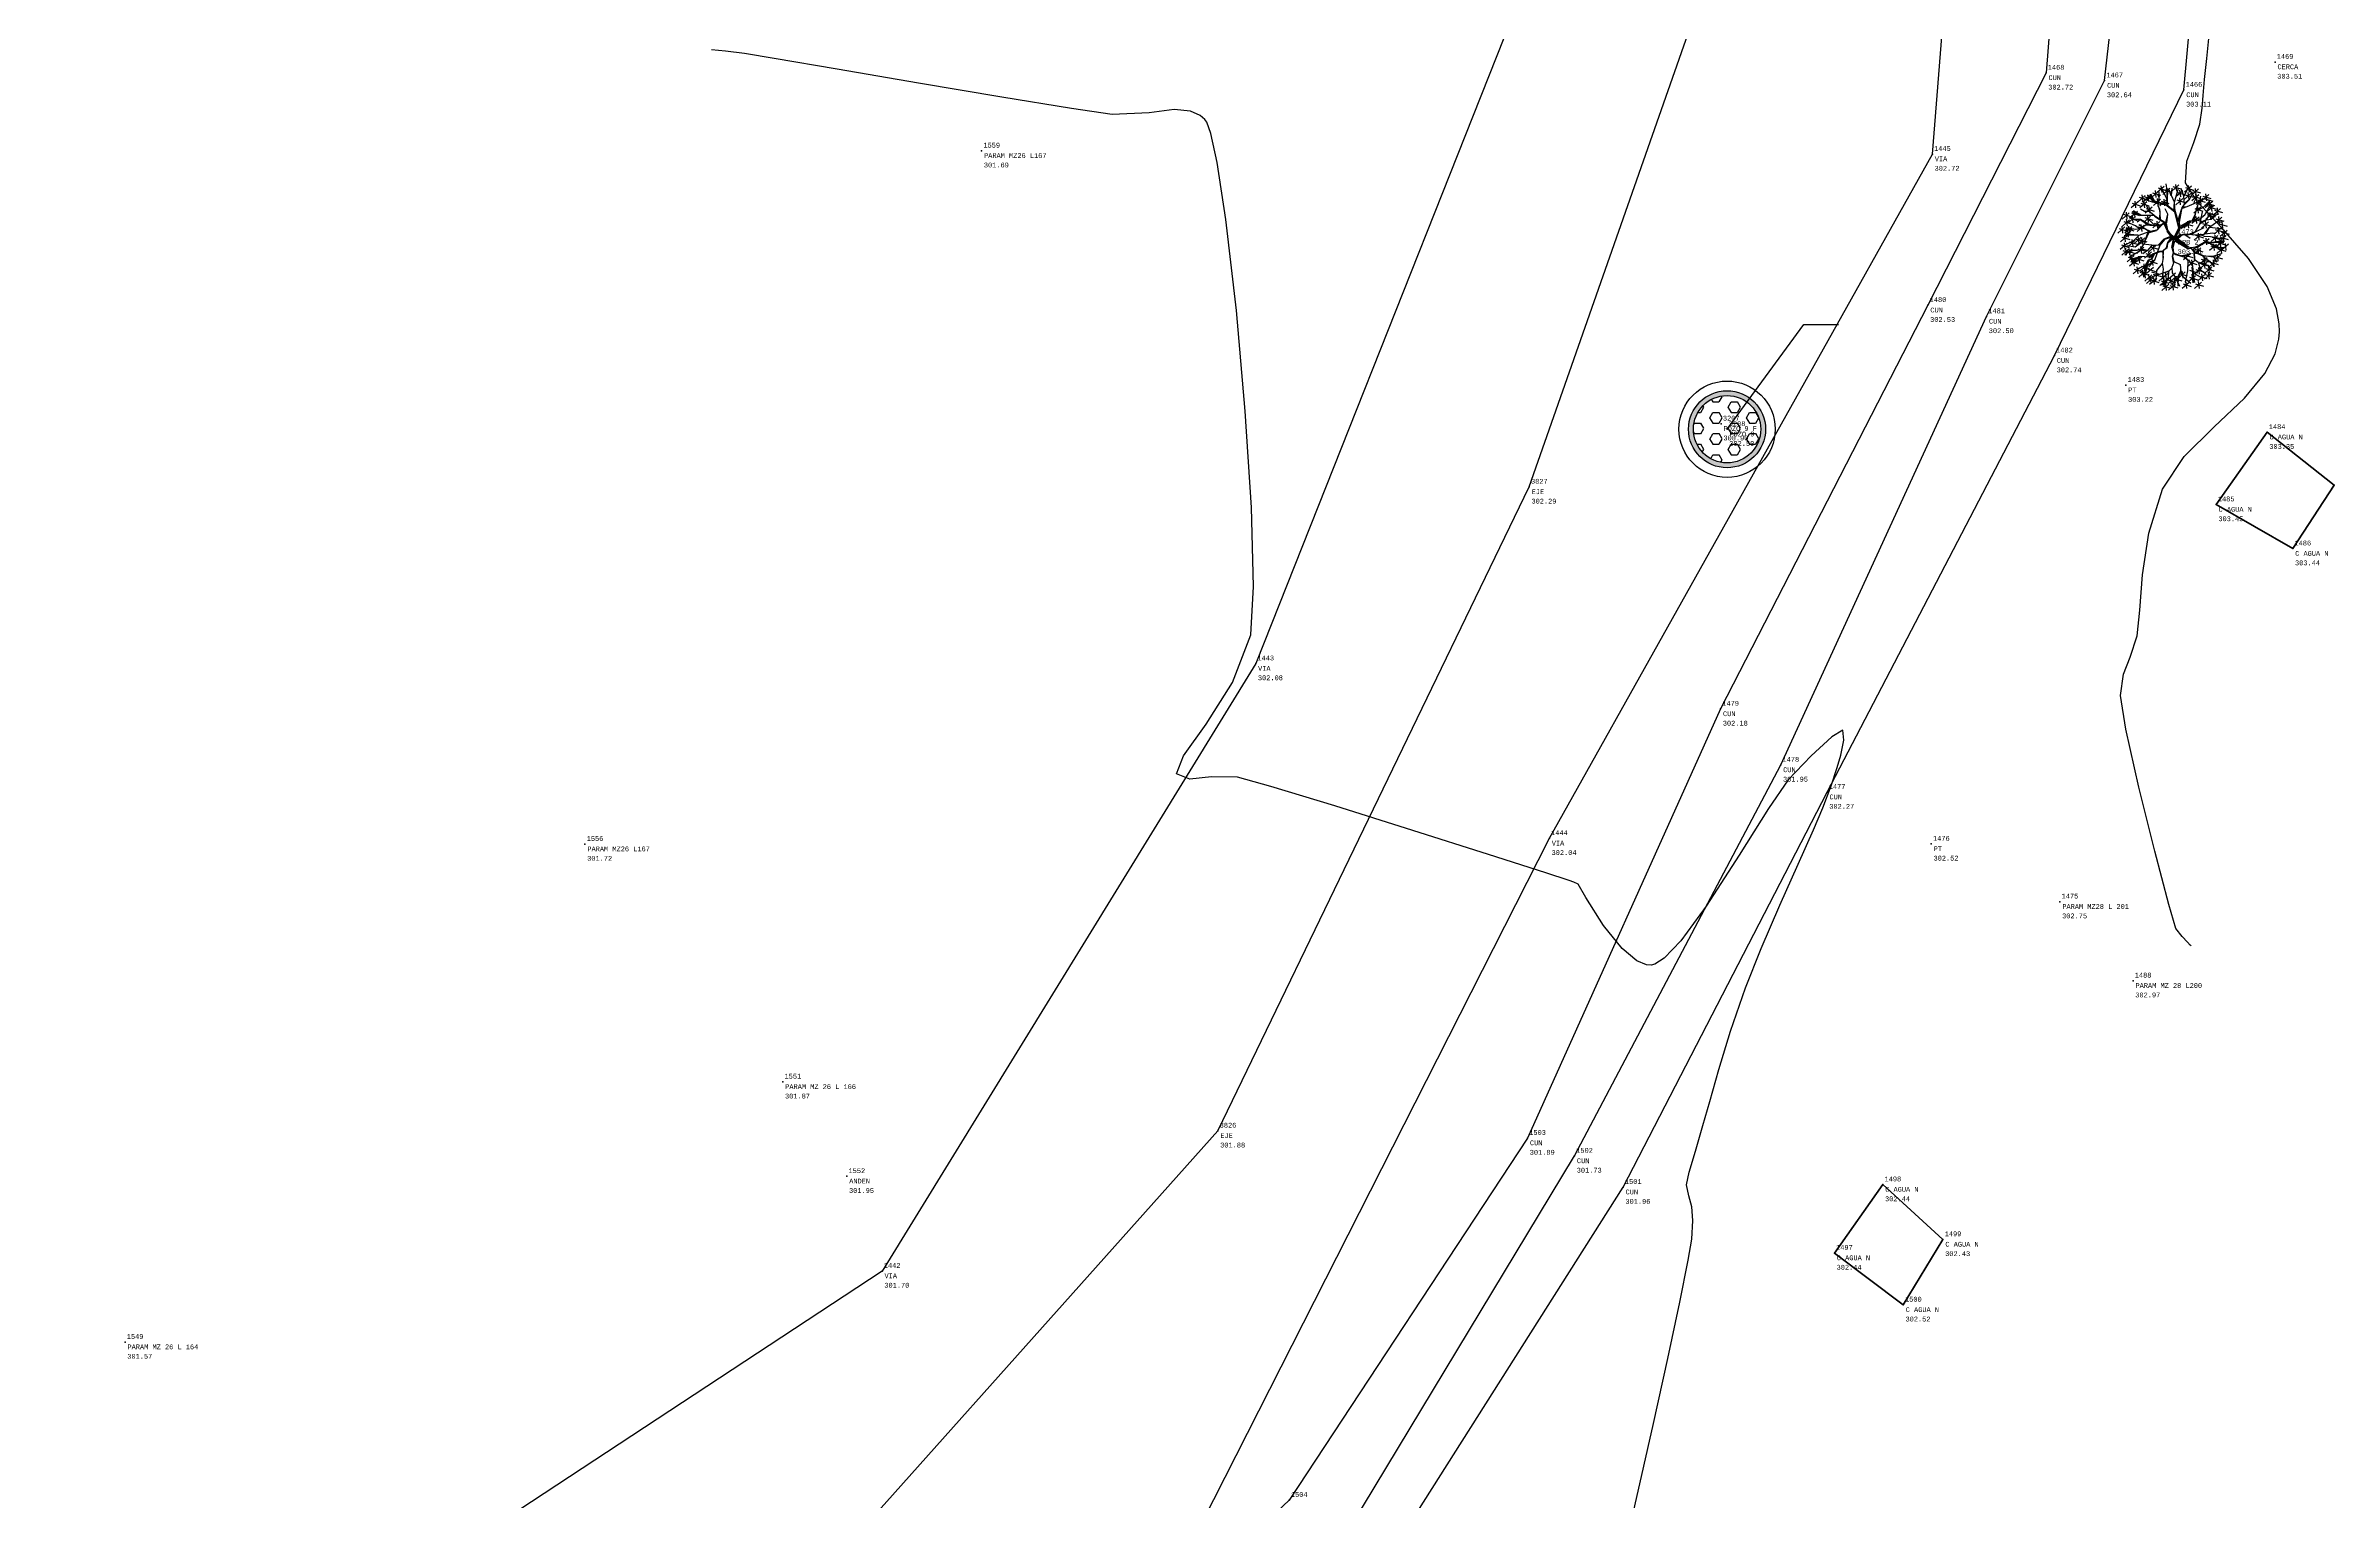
# Model space of a CAD drawing. Header units: metres. Extents: x 5050628 to 5051715, y 2427226 to 2427693.
# Drawn here: x 5051254.35 to 5051278.13, y 2427348.92 to 2427364.04 of the extents above; entities that cross this region are included whole.
import ezdxf
from ezdxf.enums import TextEntityAlignment as Align

# ---------------------------------------------------------------- set-up
doc = ezdxf.new("R2010")
doc.units = ezdxf.units.M
for name, color, linetype in [('1. Eje Vía', 7, 'Continuous'), ('ARBOLES', 3, 'Continuous'), ('C-TOPO-MINR-N', 11, 'Continuous'), ('Cuneta N', 150, 'Continuous'), ('CVL_PUNTO', 2, 'Continuous'), ('CVL_PUNTO_COR', 2, 'Continuous'), ('CVL_PUNTO_NUM', 2, 'Continuous'), ('POZO', 251, 'Continuous'), ('Texto', 7, 'Continuous'), ('Vía', 40, 'Continuous')]:
    doc.layers.add(name, color=color, linetype=linetype)
doc.layers.add('C. Agua Negras', color=35, linetype='Continuous', lineweight=40)
doc.styles.add('MONOTXT4', font='monotxt4.shx')

# ---------------------------------------------------------------- blocks, each defined once
blk = doc.blocks.new('POZO')
h = blk.add_hatch(color=251)
h.dxf.hatch_style = 1
h.paths.add_polyline_path([(0.4, 0, 1), (-0.4, 0, 1)])
h.paths.add_polyline_path([(-0.35, 0, -1), (0.35, 0, -1)], flags=16)
h = blk.add_hatch()
h.set_pattern_fill('HEX', color=252, scale=0.02)
h.set_pattern_definition([(0, (-1173315.06659, -1368270.07615), (0, 0.109985226308), [0.0635, -0.127]), (120, (-1173315.06659, -1368270.07615), (-0.095250000024, -0.054992613154), [0.0635, -0.127]), (60, (-1173315.00309, -1368270.07615), (-0.095250000024, 0.054992613154), [0.0635, -0.127])])
h.paths.add_polyline_path([(-0.35, 0, 1), (0.35, 0, 1)])
at = {"color": 252}
for radius in [0.5, 0.4, 0.35]:
    blk.add_circle((0, 0), radius, dxfattribs=at)
blk = doc.blocks.new('ar-2')
at = {"layer": 'ARBOLES'}
for p, q in [((28.994, 112.147), (28.788, 111.964)), ((28.821, 112.102), (29.055, 112.03)), ((28.899, 112.164), (28.922, 111.964)), ((29.159, 112.15), (28.953, 111.966)), ((28.986, 112.105), (29.22, 112.033)), ((29.064, 112.167), (29.087, 111.966)), ((29.381, 112.272), (29.175, 112.089)), ((29.208, 112.227), (29.442, 112.155)), ((29.286, 112.289), (29.309, 112.089)), ((29.552, 112.413), (29.346, 112.23)), ((29.401, 112.088), (29.364, 112.162)), ((29.379, 112.368), (29.613, 112.296)), ((29.457, 112.43), (29.48, 112.23)), ((29.716, 112.36), (29.509, 112.177)), ((29.543, 112.315), (29.776, 112.243)), ((29.603, 112.491), (29.626, 112.29)), ((29.982, 112.455), (29.776, 112.272)), ((29.809, 112.411), (30.043, 112.339)), ((29.887, 112.473), (29.91, 112.272)), ((30.096, 112.061), (29.889, 111.878)), ((30.099, 112.288), (29.893, 112.105)), ((29.926, 112.243), (30.16, 112.171)), ((30, 112.078), (30.023, 111.878)), ((30.004, 112.305), (30.027, 112.105)), ((30.344, 112.212), (30.137, 112.029)), ((30.353, 112.423), (30.146, 112.24)), ((30.171, 112.168), (30.404, 112.095)), ((30.18, 112.379), (30.413, 112.306)), ((30.248, 112.23), (30.271, 112.029)), ((30.257, 112.441), (30.28, 112.24)), ((30.555, 112.339), (30.348, 112.155)), ((30.566, 112.171), (30.36, 111.988)), ((30.382, 112.294), (30.615, 112.222)), ((30.393, 112.127), (30.627, 112.054)), ((30.459, 112.356), (30.482, 112.155)), ((30.471, 112.189), (30.494, 111.988)), ((30.694, 112.066), (30.488, 111.883)), ((30.599, 112.083), (30.622, 111.883)), ((30.86, 112.173), (30.654, 111.99)), ((30.687, 112.129), (30.921, 112.056)), ((30.765, 112.191), (30.788, 111.99)), ((28.528, 111.641), (28.322, 111.457)), ((28.536, 111.431), (28.33, 111.248)), ((28.355, 111.596), (28.589, 111.524)), ((28.363, 111.387), (28.597, 111.315)), ((28.433, 111.658), (28.456, 111.457)), ((28.441, 111.449), (28.464, 111.248)), ((28.703, 111.533), (28.497, 111.35)), ((28.68, 111.44), (28.53, 111.502)), ((28.764, 111.682), (28.558, 111.499)), ((28.786, 111.965), (28.579, 111.782)), ((28.608, 111.55), (28.631, 111.35)), ((28.613, 111.92), (28.846, 111.848)), ((28.669, 111.7), (28.692, 111.499)), ((28.69, 111.982), (28.714, 111.782)), ((29.043, 111.964), (28.837, 111.781)), ((28.87, 111.919), (29.104, 111.847)), ((29.153, 111.542), (28.947, 111.359)), ((28.948, 111.981), (28.971, 111.781)), ((29.24, 111.943), (28.972, 112.031)), ((28.98, 111.498), (29.214, 111.426)), ((29.198, 111.809), (28.992, 111.626)), ((29.025, 111.764), (29.259, 111.692)), ((29.058, 111.56), (29.081, 111.359)), ((29.29, 111.272), (29.084, 111.452)), ((29.103, 111.827), (29.126, 111.626)), ((29.442, 112.04), (29.235, 111.857)), ((29.269, 111.995), (29.502, 111.923)), ((29.331, 111.398), (29.354, 111.198)), ((29.632, 112.027), (29.426, 111.844)), ((29.459, 111.982), (29.692, 111.91)), ((29.537, 112.044), (29.56, 111.844)), ((29.923, 112.016), (30.156, 111.944)), ((30.237, 111.392), (30.26, 111.192)), ((30.572, 111.509), (30.366, 111.326)), ((30.399, 111.465), (30.632, 111.392)), ((30.434, 111.919), (30.446, 112)), ((30.449, 111.764), (30.683, 111.692)), ((30.477, 111.527), (30.5, 111.326)), ((30.521, 112.021), (30.755, 111.949)), ((30.527, 111.827), (30.55, 111.626)), ((30.603, 111.328), (30.677, 111.671)), ((30.743, 112.051), (30.977, 111.979)), ((30.755, 111.392), (30.778, 111.192)), ((30.963, 111.971), (30.756, 111.788)), ((30.79, 111.926), (31.023, 111.854)), ((30.808, 111.591), (31.042, 111.519)), ((31.017, 111.865), (30.81, 111.682)), ((30.844, 111.82), (31.077, 111.748)), ((30.857, 111.782), (30.956, 111.857)), ((30.867, 111.988), (30.89, 111.788)), ((30.921, 111.882), (30.945, 111.682)), ((31.2, 111.764), (30.994, 111.581)), ((31.027, 111.72), (31.261, 111.648)), ((31.239, 111.509), (31.033, 111.326)), ((31.066, 111.465), (31.3, 111.392)), ((31.105, 111.782), (31.128, 111.581)), ((31.144, 111.527), (31.167, 111.326)), ((28.4, 111.227), (28.194, 111.044)), ((28.227, 111.182), (28.46, 111.11)), ((28.468, 110.742), (28.262, 110.559)), ((28.48, 110.97), (28.274, 110.787)), ((28.305, 111.244), (28.328, 111.044)), ((28.307, 110.925), (28.541, 110.853)), ((28.569, 111.108), (28.363, 110.925)), ((28.373, 110.759), (28.396, 110.559)), ((28.385, 110.987), (28.408, 110.787)), ((28.603, 111.231), (28.396, 111.048)), ((28.43, 111.186), (28.663, 111.114)), ((28.474, 111.126), (28.497, 110.925)), ((28.699, 110.836), (28.493, 110.653)), ((28.507, 111.248), (28.53, 111.048)), ((28.526, 110.791), (28.759, 110.719)), ((28.604, 110.853), (28.627, 110.653)), ((28.875, 110.925), (28.669, 110.742)), ((28.702, 110.88), (28.936, 110.808)), ((28.964, 111.276), (28.758, 111.092)), ((28.98, 110.902), (28.774, 110.719)), ((28.78, 110.942), (28.803, 110.742)), ((28.807, 110.857), (29.041, 110.785)), ((28.869, 111.293), (28.892, 111.092)), ((28.885, 110.919), (28.908, 110.719)), ((29.426, 111.381), (29.22, 111.198)), ((29.253, 111.336), (29.486, 111.264)), ((30.16, 111.33), (30.393, 111.258)), ((30.638, 111.025), (30.432, 110.841)), ((30.465, 110.98), (30.699, 110.908)), ((30.543, 111.042), (30.566, 110.841)), ((30.85, 111.375), (30.644, 111.192)), ((30.868, 110.88), (30.662, 110.697)), ((30.677, 111.33), (30.911, 111.258)), ((30.773, 110.897), (30.796, 110.697)), ((31.128, 110.97), (30.922, 110.787)), ((30.994, 110.73), (31.017, 110.53)), ((31.222, 111.198), (31.016, 111.015)), ((31.033, 110.987), (31.056, 110.787)), ((31.049, 111.153), (31.283, 111.081)), ((31.276, 110.82), (31.07, 110.637)), ((31.094, 111.372), (31.231, 111.378)), ((31.103, 110.776), (31.336, 110.704)), ((31.127, 111.215), (31.15, 111.015)), ((31.368, 110.97), (31.162, 110.787)), ((31.164, 111.32), (31.398, 111.248)), ((31.181, 110.838), (31.204, 110.637)), ((31.394, 111.125), (31.188, 110.942)), ((31.195, 110.925), (31.428, 110.853)), ((31.221, 111.081), (31.455, 111.009)), ((31.433, 110.725), (31.227, 110.542)), ((31.242, 111.382), (31.265, 111.182)), ((31.273, 110.987), (31.296, 110.787)), ((31.299, 111.143), (31.322, 110.942)), ((31.338, 110.742), (31.361, 110.542)), ((28.295, 110.697), (28.529, 110.625)), ((28.513, 110.584), (28.307, 110.401)), ((28.34, 110.539), (28.574, 110.467)), ((28.608, 110.578), (28.402, 110.395)), ((28.418, 110.601), (28.441, 110.401)), ((28.435, 110.533), (28.669, 110.461)), ((28.669, 110.386), (28.463, 110.203)), ((28.513, 110.595), (28.536, 110.395)), ((28.738, 110.254), (28.532, 110.071)), ((28.565, 110.21), (28.798, 110.138)), ((28.574, 110.403), (28.597, 110.203)), ((28.643, 110.272), (28.666, 110.071)), ((28.897, 110.351), (28.69, 110.168)), ((28.724, 110.306), (28.957, 110.234)), ((28.953, 110.629), (28.747, 110.446)), ((28.752, 110.053), (28.776, 109.852)), ((28.78, 110.585), (29.013, 110.513)), ((28.801, 110.368), (28.825, 110.168)), ((29.048, 110.123), (28.842, 109.94)), ((28.858, 110.647), (28.881, 110.446)), ((28.875, 110.078), (29.109, 110.006)), ((28.953, 110.14), (28.976, 109.94)), ((29.183, 110.491), (28.977, 110.308)), ((29.01, 110.446), (29.243, 110.374)), ((29.088, 110.508), (29.111, 110.308)), ((29.113, 110.228), (29.346, 110.156)), ((29.32, 110.686), (29.114, 110.503)), ((29.147, 110.641), (29.381, 110.569)), ((29.225, 110.703), (29.248, 110.503)), ((30.328, 110.446), (30.122, 110.263)), ((30.155, 110.402), (30.389, 110.329)), ((30.449, 110.246), (30.243, 110.063)), ((30.276, 110.201), (30.51, 110.129)), ((30.354, 110.263), (30.377, 110.063)), ((30.627, 110.614), (30.421, 110.43)), ((30.454, 110.569), (30.687, 110.497)), ((30.532, 110.631), (30.555, 110.43)), ((30.811, 110.324), (30.605, 110.14)), ((30.811, 110.191), (30.605, 110.008)), ((30.638, 110.279), (30.872, 110.207)), ((30.716, 110.341), (30.739, 110.14)), ((30.716, 110.208), (30.739, 110.008)), ((30.944, 110.051), (30.738, 109.868)), ((30.849, 110.068), (30.872, 109.868)), ((31.078, 110.24), (30.872, 110.057)), ((31.089, 110.713), (30.883, 110.53)), ((30.883, 110.226), (31.007, 110.065)), ((30.905, 110.195), (31.138, 110.123)), ((30.916, 110.668), (31.15, 110.596)), ((30.983, 110.257), (31.006, 110.057)), ((31.2, 110.407), (30.994, 110.224)), ((31.301, 110.632), (31.094, 110.449)), ((31.105, 110.425), (31.128, 110.224)), ((31.128, 110.587), (31.361, 110.515)), ((31.205, 110.649), (31.228, 110.449)), ((28.848, 110.035), (28.641, 109.852)), ((28.675, 109.99), (28.908, 109.918)), ((29.013, 109.94), (28.807, 109.757)), ((28.84, 109.895), (29.074, 109.823)), ((28.918, 109.957), (28.941, 109.757)), ((28.974, 109.92), (28.997, 109.72)), ((29.186, 109.821), (28.979, 109.638)), ((29.235, 109.753), (29.028, 109.57)), ((29.237, 110.04), (29.031, 109.856)), ((29.064, 109.995), (29.297, 109.923)), ((29.09, 109.838), (29.113, 109.638)), ((29.331, 109.718), (29.124, 109.535)), ((29.139, 109.77), (29.162, 109.57)), ((29.158, 109.673), (29.391, 109.601)), ((29.181, 109.913), (29.414, 109.841)), ((29.23, 109.845), (29.463, 109.773)), ((29.235, 109.735), (29.259, 109.535)), ((29.603, 109.817), (29.397, 109.634)), ((29.459, 109.65), (29.692, 109.578)), ((29.684, 109.547), (29.478, 109.364)), ((29.508, 109.835), (29.531, 109.634)), ((29.511, 109.502), (29.745, 109.43)), ((29.514, 109.523), (29.632, 109.679)), ((29.537, 109.712), (29.56, 109.512)), ((29.581, 109.897), (29.605, 109.696)), ((29.589, 109.564), (29.612, 109.364)), ((29.654, 109.673), (29.887, 109.601)), ((29.887, 109.874), (29.681, 109.691)), ((29.887, 109.556), (29.681, 109.373)), ((29.904, 109.773), (29.698, 109.59)), ((29.714, 109.512), (29.948, 109.44)), ((29.731, 109.735), (29.754, 109.535)), ((29.792, 109.574), (29.815, 109.373)), ((30.01, 109.763), (29.803, 109.579)), ((29.869, 109.753), (29.831, 109.61)), ((29.831, 109.61), (29.85, 109.479)), ((29.837, 109.718), (30.07, 109.646)), ((29.914, 109.78), (29.938, 109.579)), ((30.165, 109.907), (29.959, 109.724)), ((29.992, 109.862), (30.226, 109.79)), ((30.282, 109.601), (30.076, 109.418)), ((30.109, 109.556), (30.343, 109.484)), ((30.167, 109.616), (30.211, 109.523)), ((30.187, 109.618), (30.21, 109.418)), ((30.471, 109.796), (30.265, 109.613)), ((30.294, 109.956), (30.527, 109.884)), ((30.298, 109.751), (30.532, 109.679)), ((30.376, 109.813), (30.399, 109.613)), ((30.645, 109.605), (30.439, 109.422)), ((30.65, 110.024), (30.444, 109.841)), ((30.472, 109.561), (30.706, 109.489)), ((30.477, 109.979), (30.71, 109.907)), ((30.743, 109.829), (30.537, 109.646)), ((30.55, 109.623), (30.573, 109.422)), ((30.555, 110.041), (30.578, 109.841)), ((30.57, 109.784), (30.804, 109.712)), ((30.648, 109.846), (30.671, 109.646)), ((30.94, 109.879), (30.733, 109.696)), ((30.767, 109.835), (31, 109.763)), ((30.771, 110.006), (31.004, 109.934)), ((30.844, 109.897), (30.867, 109.696))]:
    blk.add_line(p, q, dxfattribs=at)
at = {"layer": 'ARBOLES', "color": 27}
for p, q in [((29.245, 111.956), (29.091, 112.149)), ((29.115, 112.149), (29.24, 111.988)), ((29.24, 111.988), (29.14, 112.174)), ((29.277, 111.969), (29.158, 112.187)), ((29.37, 111.844), (29.414, 112.149)), ((29.414, 112.149), (29.395, 112.287)), ((29.638, 112.025), (29.5, 112.311)), ((29.638, 112.218), (29.619, 112.342)), ((29.62, 112.377), (29.643, 112.177)), ((29.638, 112.342), (29.65, 112.224)), ((29.644, 112.043), (29.638, 112.218)), ((29.644, 111.993), (29.662, 112.348)), ((29.756, 112.137), (29.688, 112.342)), ((29.762, 112.143), (29.787, 112.361)), ((29.849, 111.956), (29.762, 112.143)), ((29.855, 111.956), (29.974, 112.361)), ((30.129, 112.131), (30.048, 112.355)), ((30.142, 111.882), (30.129, 112.131)), ((30.136, 112.137), (30.229, 112.305)), ((30.297, 112.031), (30.396, 112.249)), ((30.595, 111.956), (30.621, 112.125)), ((28.53, 111.488), (28.763, 111.416)), ((28.591, 111.638), (28.825, 111.565)), ((28.853, 111.558), (28.611, 111.664)), ((28.853, 111.564), (28.636, 111.67)), ((28.897, 111.564), (28.654, 111.695)), ((28.853, 111.44), (28.68, 111.44)), ((28.848, 111.434), (28.755, 111.366)), ((28.978, 111.677), (28.853, 111.744)), ((29.245, 111.558), (28.853, 111.558)), ((29.091, 111.303), (28.853, 111.44)), ((29.041, 111.297), (28.854, 111.434)), ((29.041, 111.839), (28.91, 111.982)), ((29.091, 111.677), (28.978, 111.677)), ((29.102, 111.683), (29.041, 111.839)), ((29.258, 111.564), (29.102, 111.683)), ((29.383, 111.888), (29.245, 111.956)), ((29.494, 111.409), (29.245, 111.558)), ((29.563, 111.334), (29.271, 111.534)), ((29.383, 111.9), (29.277, 111.969)), ((29.346, 112.057), (29.369, 111.857)), ((29.42, 111.733), (29.37, 111.844)), ((29.37, 111.844), (29.42, 111.683)), ((29.494, 111.894), (29.383, 111.9)), ((29.588, 111.876), (29.383, 111.888)), ((29.42, 111.683), (29.414, 111.471)), ((29.439, 111.458), (29.42, 111.733)), ((29.619, 111.888), (29.494, 111.894)), ((29.619, 111.328), (29.494, 111.409)), ((29.662, 111.601), (29.576, 111.757)), ((29.862, 111.657), (29.588, 111.876)), ((29.6, 111.352), (29.656, 111.595)), ((29.619, 111.888), (29.644, 112.043)), ((29.625, 111.346), (29.662, 111.601)), ((29.638, 111.906), (29.644, 111.863)), ((29.669, 111.832), (29.644, 111.993)), ((29.881, 111.664), (29.669, 111.832)), ((29.837, 111.701), (29.855, 111.95)), ((29.874, 111.677), (29.849, 111.956)), ((29.98, 111.197), (29.862, 111.657)), ((29.967, 111.378), (29.881, 111.664)), ((29.961, 111.421), (30.067, 111.77)), ((29.98, 111.384), (30.017, 111.534)), ((29.998, 111.365), (30.08, 111.794)), ((30.017, 111.246), (30.297, 111.409)), ((30.036, 111.179), (30.309, 111.396)), ((30.08, 111.794), (30.142, 111.882)), ((30.086, 111.776), (30.223, 111.82)), ((30.104, 111.813), (30.229, 111.826)), ((30.142, 111.919), (30.297, 112.038)), ((30.147, 111.882), (30.297, 112.031)), ((30.223, 111.82), (30.428, 111.913)), ((30.297, 111.409), (30.422, 111.421)), ((30.309, 111.396), (30.471, 111.409)), ((30.385, 111.421), (30.459, 111.59)), ((30.622, 111.809), (30.416, 111.626)), ((30.422, 111.421), (30.446, 111.502)), ((30.428, 111.913), (30.739, 112.056)), ((30.446, 111.502), (30.491, 111.701)), ((30.471, 111.409), (30.565, 111.446)), ((30.484, 111.714), (30.546, 111.888)), ((30.491, 111.701), (30.701, 111.8)), ((30.502, 111.739), (30.695, 111.794)), ((30.546, 111.888), (30.595, 111.956)), ((30.565, 111.446), (30.739, 111.577)), ((30.609, 111.322), (30.783, 111.434)), ((30.615, 111.366), (30.789, 111.44)), ((30.701, 111.8), (30.857, 111.963)), ((30.739, 111.577), (30.857, 111.782)), ((30.757, 111.863), (30.87, 111.943)), ((30.757, 111.85), (30.882, 111.919)), ((30.981, 111.635), (30.775, 111.452)), ((30.783, 111.648), (31.017, 111.576)), ((30.783, 111.434), (30.939, 111.453)), ((30.789, 111.434), (30.895, 111.621)), ((30.886, 111.653), (30.909, 111.452)), ((30.939, 111.453), (31.088, 111.652)), ((30.939, 111.453), (31.119, 111.614)), ((28.396, 111.064), (28.63, 110.991)), ((28.406, 110.992), (28.767, 110.98)), ((28.786, 110.98), (28.412, 111.011)), ((28.648, 110.817), (28.418, 110.705)), ((28.637, 111.16), (28.419, 111.135)), ((28.431, 111.16), (28.556, 111.166)), ((28.723, 111.148), (28.437, 111.198)), ((28.711, 111.253), (28.481, 111.359)), ((28.804, 110.979), (28.648, 110.817)), ((28.848, 110.743), (28.699, 110.637)), ((28.829, 111.166), (28.711, 111.253)), ((28.823, 111.166), (28.723, 111.148)), ((28.791, 111.231), (29.025, 111.159)), ((28.991, 110.793), (28.798, 110.5)), ((29.102, 111.085), (28.804, 110.979)), ((29.116, 111.085), (28.811, 111.284)), ((29.016, 111.278), (28.823, 111.166)), ((28.985, 110.805), (28.848, 110.743)), ((29.284, 110.681), (28.916, 110.724)), ((29.072, 111.067), (28.973, 110.799)), ((29.103, 111.06), (28.985, 110.805)), ((28.997, 111.173), (29.14, 111.098)), ((29.246, 111.253), (29.016, 111.278)), ((29.234, 111.272), (29.041, 111.297)), ((29.277, 111.259), (29.091, 111.303)), ((29.339, 111.129), (29.102, 111.085)), ((29.109, 111.067), (29.327, 111.116)), ((29.408, 111.26), (29.265, 111.26)), ((29.457, 111.285), (29.277, 111.259)), ((29.47, 111.285), (29.339, 111.129)), ((29.433, 111.278), (29.339, 111.129)), ((29.545, 110.868), (29.377, 110.693)), ((29.551, 110.861), (29.408, 110.693)), ((29.433, 110.693), (29.582, 110.868)), ((29.544, 111.334), (29.457, 111.285)), ((29.55, 111.309), (29.47, 111.285)), ((29.738, 110.942), (29.545, 110.868)), ((29.55, 111.309), (29.625, 111.135)), ((29.756, 110.917), (29.551, 110.861)), ((29.595, 111.266), (29.563, 111.334)), ((29.644, 111.11), (29.6, 111.322)), ((29.644, 110.774), (29.613, 110.612)), ((29.656, 111.129), (29.619, 111.328)), ((29.651, 110.743), (29.626, 110.6)), ((29.763, 110.923), (29.638, 111.098)), ((29.749, 110.967), (29.644, 111.11)), ((29.848, 110.918), (29.651, 110.743)), ((29.756, 110.992), (29.656, 111.129)), ((29.657, 110.768), (29.781, 110.936)), ((29.812, 110.923), (29.657, 110.768)), ((29.855, 110.917), (29.749, 110.967)), ((29.855, 110.917), (29.756, 110.992)), ((29.812, 110.874), (29.769, 110.625)), ((29.848, 110.918), (29.775, 110.612)), ((29.856, 110.812), (29.8, 110.618)), ((29.848, 110.918), (29.98, 111.197)), ((29.848, 110.918), (30.004, 111.179)), ((29.848, 110.918), (29.887, 110.811)), ((29.893, 110.954), (29.881, 110.917)), ((29.881, 110.917), (29.905, 110.817)), ((29.887, 110.811), (30.223, 110.599)), ((29.905, 110.817), (29.918, 110.917)), ((29.918, 110.992), (30.017, 111.16)), ((29.918, 110.936), (30.043, 111.017)), ((29.918, 110.917), (29.918, 110.992)), ((29.924, 110.911), (30.018, 110.986)), ((29.93, 110.898), (30.291, 110.618)), ((29.937, 110.805), (29.93, 110.867)), ((29.93, 110.867), (30.21, 110.655)), ((30.204, 110.631), (29.937, 110.805)), ((29.949, 110.886), (30.092, 111.005)), ((29.998, 111.352), (29.967, 111.378)), ((30.21, 110.655), (29.967, 110.811)), ((30.004, 111.179), (29.974, 111.346)), ((30.017, 111.179), (29.998, 111.352)), ((30.018, 110.986), (30.105, 111.017)), ((30.03, 111.209), (30.253, 111.359)), ((30.092, 111.005), (30.155, 111.005)), ((30.105, 111.017), (30.298, 111.017)), ((30.333, 111.375), (30.126, 111.192)), ((30.155, 111.005), (30.31, 110.892)), ((30.192, 110.986), (30.323, 111.011)), ((30.279, 111.017), (30.472, 111.091)), ((30.298, 111.017), (30.422, 110.992)), ((30.348, 111.017), (30.478, 111.091)), ((30.422, 110.992), (30.727, 111.017)), ((30.472, 111.091), (30.609, 111.322)), ((30.491, 111.091), (30.721, 111.21)), ((30.502, 110.649), (30.739, 110.787)), ((30.528, 110.992), (30.659, 110.986)), ((30.534, 110.643), (30.733, 110.768)), ((30.628, 111.005), (30.721, 110.955)), ((30.695, 110.835), (30.928, 110.763)), ((30.721, 110.955), (30.908, 110.942)), ((30.727, 111.017), (30.876, 111.216)), ((30.733, 110.768), (30.9, 110.737)), ((30.739, 110.787), (30.882, 110.755)), ((30.746, 111.023), (30.976, 111.048)), ((30.777, 111.036), (30.889, 111.229)), ((30.876, 111.216), (31.094, 111.372)), ((30.882, 110.755), (31.199, 110.787)), ((30.889, 111.216), (31.275, 111.173)), ((30.9, 110.737), (31.156, 110.631)), ((31.138, 110.612), (30.907, 110.724)), ((30.908, 110.942), (31.293, 110.874)), ((31.181, 110.811), (30.919, 110.761)), ((30.955, 110.925), (31.189, 110.853)), ((30.976, 111.048), (31.063, 111.042)), ((31.298, 110.798), (31.181, 110.811)), ((31.199, 110.787), (31.293, 110.755)), ((31.298, 110.78), (31.224, 110.792)), ((28.699, 110.637), (28.456, 110.675)), ((28.568, 110.525), (28.462, 110.5)), ((28.63, 110.525), (28.475, 110.482)), ((28.496, 110.341), (28.729, 110.269)), ((28.798, 110.5), (28.531, 110.339)), ((28.755, 110.538), (28.537, 110.532)), ((28.86, 110.357), (28.58, 110.27)), ((28.705, 110.282), (28.58, 110.257)), ((28.599, 110.233), (28.705, 110.282)), ((28.612, 110.208), (28.842, 110.345)), ((28.923, 110.563), (28.63, 110.525)), ((28.991, 110.096), (28.755, 109.984)), ((29.109, 110.339), (28.86, 110.357)), ((29.06, 110.538), (28.923, 110.563)), ((29.066, 110.532), (28.923, 110.438)), ((29.035, 110.158), (28.96, 109.791)), ((29.091, 110.245), (28.973, 109.766)), ((29.078, 110.251), (28.991, 110.096)), ((29.178, 110.669), (29.06, 110.538)), ((29.184, 110.282), (29.078, 110.251)), ((29.286, 110.273), (29.08, 110.09)), ((29.271, 110.245), (29.103, 110.052)), ((29.228, 110.432), (29.109, 110.339)), ((29.122, 110.332), (29.228, 110.407)), ((29.228, 110.407), (29.165, 110.282)), ((29.408, 110.693), (29.178, 110.669)), ((29.253, 110.426), (29.184, 110.282)), ((29.191, 110.29), (29.214, 110.09)), ((29.414, 110.507), (29.228, 110.432)), ((29.427, 110.494), (29.253, 110.426)), ((29.421, 110.687), (29.271, 110.245)), ((29.489, 110.152), (29.321, 109.952)), ((29.514, 110.519), (29.414, 110.507)), ((29.501, 110.482), (29.427, 110.494)), ((29.52, 110.332), (29.489, 110.152)), ((29.495, 110.164), (29.52, 109.984)), ((29.501, 110.519), (29.52, 110.332)), ((29.613, 110.612), (29.514, 110.525)), ((29.582, 110.575), (29.514, 110.519)), ((29.52, 110.307), (29.526, 110.513)), ((29.626, 110.6), (29.582, 110.575)), ((29.775, 110.612), (29.812, 110.457)), ((29.831, 110.195), (29.775, 110.04)), ((29.8, 110.45), (29.787, 110.357)), ((29.787, 110.357), (29.819, 110.183)), ((29.819, 110.432), (29.794, 110.364)), ((29.794, 110.364), (29.837, 110.208)), ((29.8, 110.618), (29.825, 110.469)), ((29.812, 110.457), (29.887, 110.413)), ((29.825, 110.469), (29.912, 110.426)), ((29.837, 110.208), (30.018, 110.12)), ((29.887, 110.413), (30.124, 110.345)), ((29.912, 110.426), (30.092, 110.37)), ((30.018, 110.12), (30.043, 109.915)), ((30.285, 110.413), (30.055, 110.382)), ((30.124, 110.37), (30.254, 110.264)), ((30.124, 110.345), (30.248, 110.245)), ((30.13, 110.37), (30.285, 110.413)), ((30.291, 110.618), (30.204, 110.631)), ((30.223, 110.599), (30.341, 110.593)), ((30.248, 110.245), (30.235, 109.934)), ((30.26, 110.257), (30.379, 110.071)), ((30.309, 110.618), (30.372, 110.618)), ((30.341, 110.593), (30.422, 110.493)), ((30.366, 110.046), (30.379, 109.853)), ((30.372, 110.618), (30.502, 110.649)), ((30.379, 110.071), (30.397, 109.884)), ((30.403, 110.581), (30.446, 110.493)), ((30.409, 110.581), (30.534, 110.643)), ((30.416, 110.488), (30.428, 110.282)), ((30.422, 110.493), (30.701, 110.369)), ((30.428, 110.282), (30.546, 110.189)), ((30.453, 110.282), (30.435, 110.482)), ((30.446, 110.493), (30.695, 110.388)), ((30.546, 110.189), (30.615, 109.971)), ((30.565, 110.171), (30.814, 110.102)), ((30.578, 110.189), (30.827, 110.108)), ((30.638, 110.146), (30.872, 110.074)), ((30.683, 110.364), (30.883, 110.226)), ((30.695, 110.388), (31, 110.35)), ((30.701, 110.369), (31.019, 110.376)), ((30.827, 110.108), (30.914, 109.977)), ((31, 110.35), (31.099, 110.195)), ((31.019, 110.376), (31.231, 110.443)), ((31.027, 110.363), (31.261, 110.29)), ((31.249, 110.581), (31.138, 110.612)), ((31.261, 110.599), (31.144, 110.625)), ((31.156, 110.631), (31.274, 110.625)), ((29.215, 109.772), (29.085, 109.691)), ((29.676, 109.915), (29.215, 109.772)), ((29.246, 109.784), (29.713, 109.952)), ((29.302, 109.679), (29.259, 109.616)), ((29.321, 109.952), (29.302, 109.679)), ((29.632, 109.695), (29.426, 109.512)), ((29.677, 109.879), (29.47, 109.696)), ((29.663, 109.729), (29.47, 109.517)), ((29.52, 109.984), (29.489, 109.753)), ((29.663, 109.722), (29.539, 109.511)), ((29.682, 109.915), (29.663, 109.729)), ((29.781, 110.027), (29.682, 109.915)), ((29.775, 110.04), (29.787, 109.884)), ((29.787, 109.884), (29.869, 109.753)), ((29.875, 109.753), (29.999, 109.492)), ((30.024, 109.909), (29.955, 109.76)), ((29.962, 109.747), (29.955, 109.486)), ((30.043, 109.915), (29.962, 109.747)), ((30.03, 109.965), (30.024, 109.909)), ((30.043, 109.915), (30.099, 109.772)), ((30.07, 109.924), (30.093, 109.724)), ((30.099, 109.772), (30.335, 109.573)), ((30.235, 109.934), (30.167, 109.616)), ((30.397, 109.585), (30.372, 109.841)), ((30.379, 109.853), (30.422, 109.592)), ((30.391, 109.884), (30.441, 109.592)), ((30.397, 109.884), (30.652, 109.735)), ((30.615, 109.971), (30.771, 109.853))]:
    blk.add_line(p, q, dxfattribs=at)

msp = doc.modelspace()

# ---------------------------------------------------------------- linework, layer by layer
at = {"layer": '1. Eje Vía', "elevation": 280.286, "flags": 128}
msp.add_lwpolyline([(5051150.408, 2427351.49), (5051156.419, 2427347.745), (5051162.94, 2427344.117), (5051168.499, 2427340.57), (5051174.934, 2427336.582), (5051180.79, 2427333.669), (5051186.752, 2427331.015), (5051193.116, 2427328.719), (5051199.337, 2427326.957), (5051205.345, 2427326.088), (5051211.607, 2427326.197), (5051217.738, 2427327.375), (5051223.659, 2427328.946), (5051229.273, 2427330.943), (5051235.148, 2427333.311), (5051239.975, 2427335.681), (5051248.21, 2427339.517), (5051254.922, 2427342.961), (5051261.415, 2427347.039), (5051266.53, 2427352.767), (5051269.764, 2427359.455), (5051272.559, 2427367.427), (5051273.15, 2427374.881), (5051270.525, 2427382.7)], dxfattribs=at)
at = {"layer": 'C-TOPO-MINR-N', "color": 32, "linetype": 'Continuous', "lineweight": -3}
for points in [[(5051276.642, 2427354.687, 303.966), (5051276.632, 2427354.697, 303.966), (5051276.602, 2427354.726, 303.966), (5051276.546, 2427354.784, 303.966), (5051276.482, 2427354.868, 303.966), (5051276.408, 2427355.119, 303.966), (5051276.263, 2427355.67, 303.966), (5051276.097, 2427356.337, 303.966), (5051275.961, 2427356.938, 303.966), (5051275.907, 2427357.289, 303.966), (5051275.939, 2427357.51, 303.966), (5051276.007, 2427357.685, 303.966), (5051276.078, 2427357.908, 303.966), (5051276.108, 2427358.176, 303.966), (5051276.135, 2427358.543, 303.966), (5051276.2, 2427358.973, 303.966), (5051276.344, 2427359.431, 303.966), (5051276.569, 2427359.772, 303.966), (5051276.878, 2427360.079, 303.966), (5051277.195, 2427360.378, 303.966), (5051277.405, 2427360.631, 303.966), (5051277.512, 2427360.838, 303.966), (5051277.55, 2427360.988, 303.966), (5051277.558, 2427361.067, 303.966), (5051277.556, 2427361.147, 303.966), (5051277.527, 2427361.305, 303.966), (5051277.432, 2427361.536, 303.966), (5051277.237, 2427361.827, 303.966), (5051276.951, 2427362.151, 303.966), (5051276.702, 2427362.418, 303.966), (5051276.583, 2427362.612, 303.966), (5051276.595, 2427362.839, 303.966), (5051276.668, 2427363.031, 303.966), (5051276.732, 2427363.224, 303.966), (5051276.755, 2427363.388, 303.966), (5051276.766, 2427363.52, 303.966), (5051276.779, 2427363.687, 303.966), (5051276.802, 2427363.905, 303.966), (5051276.841, 2427364.284, 303.966)], [(5051270.765, 2427348.447, 302.966), (5051270.895, 2427349.024, 302.966), (5051271.055, 2427349.726, 302.966), (5051271.204, 2427350.402, 302.966), (5051271.327, 2427350.989, 302.966), (5051271.415, 2427351.423, 302.966), (5051271.453, 2427351.641, 302.966), (5051271.463, 2427351.835, 302.966), (5051271.454, 2427351.976, 302.966), (5051271.423, 2427352.092, 302.966), (5051271.399, 2427352.207, 302.966), (5051271.426, 2427352.339, 302.966), (5051271.49, 2427352.557, 302.966), (5051271.569, 2427352.821, 302.966), (5051271.639, 2427353.071, 302.966), (5051271.733, 2427353.404, 302.966), (5051271.856, 2427353.803, 302.966), (5051272.011, 2427354.251, 302.966), (5051272.173, 2427354.661, 302.966), (5051272.366, 2427355.109, 302.966), (5051272.557, 2427355.538, 302.966), (5051272.717, 2427355.893, 302.966), (5051272.814, 2427356.12, 302.966), (5051272.899, 2427356.349, 302.966), (5051272.964, 2427356.539, 302.966), (5051273, 2427356.668, 302.966), (5051273.033, 2427356.824, 302.966), (5051273.021, 2427356.929, 302.966), (5051272.906, 2427356.86, 302.966), (5051272.693, 2427356.662, 302.966), (5051272.453, 2427356.411, 302.966), (5051272.248, 2427356.116, 302.966), (5051271.945, 2427355.63, 302.966), (5051271.602, 2427355.099, 302.966), (5051271.338, 2427354.741, 302.966), (5051271.165, 2427354.56, 302.966), (5051271.07, 2427354.498, 302.966), (5051271.029, 2427354.488, 302.966), (5051270.981, 2427354.492, 302.966), (5051270.881, 2427354.534, 302.966), (5051270.728, 2427354.662, 302.966), (5051270.536, 2427354.9, 302.966), (5051270.351, 2427355.191, 302.966), (5051270.273, 2427355.328, 302.966), (5051270.226, 2427355.349, 302.966), (5051270.178, 2427355.368, 302.966), (5051269.937, 2427355.445, 302.966), (5051269.339, 2427355.637, 302.966), (5051268.553, 2427355.887, 302.966), (5051267.744, 2427356.141, 302.966), (5051267.081, 2427356.343, 302.966), (5051266.732, 2427356.44, 302.966), (5051266.463, 2427356.442, 302.966), (5051266.237, 2427356.419, 302.966), (5051266.101, 2427356.476, 302.966), (5051266.171, 2427356.661, 302.966), (5051266.406, 2427356.991, 302.966), (5051266.682, 2427357.425, 302.966), (5051266.871, 2427357.92, 302.966), (5051266.9, 2427358.419, 302.966), (5051266.877, 2427359.24, 302.966), (5051266.814, 2427360.242, 302.966), (5051266.722, 2427361.286, 302.966), (5051266.613, 2427362.232, 302.966), (5051266.522, 2427362.824, 302.966), (5051266.455, 2427363.126, 302.966), (5051266.413, 2427363.242, 302.966), (5051266.392, 2427363.272, 302.966), (5051266.345, 2427363.311, 302.966), (5051266.244, 2427363.359, 302.966), (5051266.075, 2427363.373, 302.966), (5051265.816, 2427363.339, 302.966), (5051265.43, 2427363.323, 302.966), (5051265.01, 2427363.384, 302.966), (5051264.285, 2427363.502, 302.966), (5051263.419, 2427363.648, 302.966), (5051262.575, 2427363.792, 302.966), (5051261.919, 2427363.904, 302.966), (5051261.613, 2427363.955, 302.966), (5051261.413, 2427363.979, 302.966), (5051261.27, 2427363.995, 302.966)]]:
    msp.add_polyline3d(points, dxfattribs=at)
at = {"layer": 'C. Agua Negras', "flags": 128}
for points, elevation in [([(5051277.429, 2427360.023), (5051276.9, 2427359.272), (5051277.696, 2427358.814), (5051278.127, 2427359.472), (5051277.429, 2427360.023)], 303.814), ([(5051273.437, 2427352.209), (5051272.934, 2427351.498), (5051273.65, 2427350.96), (5051274.062, 2427351.639), (5051273.437, 2427352.209)], 302.908)]:
    msp.add_lwpolyline(points, dxfattribs=dict(at, elevation=elevation))
at = {"layer": 'Cuneta N'}
for points in [[(5051255.858, 2427338.328, 301.473), (5051262.456, 2427342.287, 301.848), (5051268.199, 2427348.174, 302.124), (5051270.74, 2427352.182, 302.422), (5051272.858, 2427356.285, 302.739), (5051275.22, 2427360.818, 303.205), (5051276.565, 2427363.578, 303.581), (5051276.819, 2427366.338, 303.594), (5051277.562, 2427370.845, 303.894), (5051277.173, 2427375.476, 304.039), (5051276.825, 2427378.479, 304.441)], [(5051275.704, 2427378.068, 304.255), (5051276.238, 2427375.265, 304.036), (5051276.015, 2427371.372, 303.881), (5051275.343, 2427366.425, 303.432), (5051275.133, 2427363.755, 303.187), (5051273.906, 2427361.342, 303.001), (5051271.752, 2427357.149, 302.65), (5051269.746, 2427352.692, 302.358), (5051267.27, 2427348.932, 302.107), (5051261.405, 2427343.408, 301.694), (5051254.953, 2427339.884, 301.284)], [(5051255.43, 2427338.942, 301.047), (5051261.882, 2427342.852, 301.408), (5051267.789, 2427348.456, 301.968), (5051270.234, 2427352.506, 302.196), (5051272.377, 2427356.567, 302.412), (5051274.515, 2427361.225, 302.971), (5051275.742, 2427363.675, 303.107), (5051276.037, 2427366.285, 303.124), (5051276.808, 2427371.069, 303.564), (5051276.635, 2427375.371, 303.874), (5051276.169, 2427378.106, 303.954)]]:
    msp.add_polyline3d(points, dxfattribs=at)
at = {"layer": 'CVL_PUNTO', "color": 4}
for p in [(5051275.133, 2427363.755, 303.187), (5051275.133, 2427363.755, 303.187), (5051277.512, 2427363.868, 303.975), (5051277.512, 2427363.868, 303.975), (5051275.742, 2427363.675, 303.107), (5051275.742, 2427363.675, 303.107), (5051276.565, 2427363.578, 303.581), (5051276.565, 2427363.578, 303.581), (5051264.075, 2427362.946, 302.16), (5051264.075, 2427362.946, 302.16), (5051273.952, 2427362.912, 303.184), (5051273.952, 2427362.912, 303.184), (5051276.477, 2427362.046, 303.481), (5051276.477, 2427362.046, 303.481), (5051273.906, 2427361.342, 303.001), (5051273.906, 2427361.342, 303.001), (5051274.515, 2427361.225, 302.971), (5051274.515, 2427361.225, 302.971), (5051275.22, 2427360.818, 303.205), (5051275.22, 2427360.818, 303.205), (5051275.962, 2427360.512, 303.688), (5051275.962, 2427360.512, 303.688), (5051271.758, 2427360.111, 301.368), (5051271.758, 2427360.111, 301.368), (5051271.819, 2427360.054, 302.966), (5051271.819, 2427360.054, 302.966), (5051277.429, 2427360.023, 303.814), (5051277.429, 2427360.023, 303.814), (5051269.764, 2427359.455, 302.756), (5051269.764, 2427359.455, 302.756), (5051278.127, 2427359.472, 303.874), (5051278.127, 2427359.472, 303.874), (5051276.9, 2427359.272, 303.919), (5051276.9, 2427359.272, 303.919), (5051277.696, 2427358.814, 303.908), (5051277.696, 2427358.814, 303.908), (5051266.922, 2427357.62, 302.548), (5051266.922, 2427357.62, 302.548), (5051271.752, 2427357.149, 302.65), (5051271.752, 2427357.149, 302.65), (5051272.377, 2427356.567, 302.412), (5051272.377, 2427356.567, 302.412), (5051272.858, 2427356.285, 302.739), (5051272.858, 2427356.285, 302.739), (5051259.954, 2427355.745, 302.191), (5051259.954, 2427355.745, 302.191), (5051269.973, 2427355.805, 302.504), (5051269.973, 2427355.805, 302.504), (5051273.941, 2427355.747, 302.987), (5051273.941, 2427355.747, 302.987), (5051275.277, 2427355.147, 303.214), (5051275.277, 2427355.147, 303.214), (5051276.037, 2427354.326, 303.438), (5051276.037, 2427354.326, 303.438), (5051262.009, 2427353.276, 302.337), (5051262.009, 2427353.276, 302.337), (5051266.53, 2427352.767, 302.348), (5051266.53, 2427352.767, 302.348), (5051269.746, 2427352.692, 302.358), (5051269.746, 2427352.692, 302.358), (5051270.234, 2427352.506, 302.196), (5051270.234, 2427352.506, 302.196), (5051262.674, 2427352.295, 302.417), (5051262.674, 2427352.295, 302.417), (5051270.74, 2427352.182, 302.422), (5051270.74, 2427352.182, 302.422), (5051273.437, 2427352.209, 302.908), (5051273.437, 2427352.209, 302.908), (5051274.062, 2427351.639, 302.894), (5051274.062, 2427351.639, 302.894), (5051272.934, 2427351.498, 302.909), (5051272.934, 2427351.498, 302.909), (5051263.041, 2427351.311, 302.166), (5051263.041, 2427351.311, 302.166), (5051273.65, 2427350.96, 302.982), (5051273.65, 2427350.96, 302.982), (5051255.176, 2427350.573, 302.034), (5051255.176, 2427350.573, 302.034), (5051267.27, 2427348.932, 302.107), (5051267.27, 2427348.932, 302.107)]:
    msp.add_point(p, dxfattribs=at)
at = {"layer": 'Texto', "linetype": 'ByBlock', "lineweight": -2}
msp.add_line((5051272.618, 2427361.143, 302.966), (5051272.978, 2427361.143, 302.966), dxfattribs=at)
at = {"layer": 'Texto', "linetype": 'ByBlock', "lineweight": -2, "elevation": 302.966}
msp.add_lwpolyline([(5051271.819, 2427360.054), (5051272.618, 2427361.143)], dxfattribs=at)
at = {"layer": 'Vía'}
for points in [[(5051153.307, 2427348.436, 293.911), (5051160.669, 2427344.014, 294.268), (5051165.468, 2427341.089, 294.73), (5051173.648, 2427335.883, 295.371), (5051182.905, 2427331.507, 296.031), (5051194.853, 2427326.797, 296.997), (5051204.69, 2427324.57, 297.925), (5051212.397, 2427324.17, 298.554), (5051221.929, 2427326.337, 299.169), (5051229.406, 2427328.407, 299.596), (5051231.967, 2427329.526, 299.74), (5051240.945, 2427333.813, 300.343), (5051249.301, 2427338.083, 300.976), (5051258.468, 2427342.155, 301.544), (5051265.79, 2427347.567, 301.994), (5051269.973, 2427355.805, 302.504), (5051273.952, 2427362.912, 303.184), (5051274.767, 2427373.149, 303.854), (5051274.2, 2427378.187, 304.293), (5051274.279, 2427379.999, 304.413)], [(5051270.288, 2427378.499, 304.308), (5051270.619, 2427376.967, 304.094), (5051271.402, 2427373.219, 303.752), (5051269.827, 2427364.94, 303.132), (5051266.922, 2427357.62, 302.548), (5051263.041, 2427351.311, 302.166), (5051255.635, 2427346.438, 301.756), (5051247.494, 2427342.25, 301.219), (5051238.577, 2427337.593, 300.607), (5051230.566, 2427334.005, 299.761), (5051227.436, 2427333.544, 299.557), (5051220.759, 2427330.902, 299.121), (5051211.773, 2427327.62, 298.518), (5051205.06, 2427327.615, 297.912), (5051195.859, 2427329.965, 297.066), (5051184.501, 2427334.268, 295.988), (5051175.42, 2427338.686, 295.284), (5051167.328, 2427343.989, 294.802), (5051162.671, 2427346.669, 294.521), (5051154.726, 2427351.039, 294.059)]]:
    msp.add_polyline3d(points, dxfattribs=at)

# ---------------------------------------------------------------- block references
at = {"layer": 'ARBOLES', "lineweight": 0, "xscale": 0.3543167345633265, "yscale": 0.3543167345633265, "zscale": 0.3543167345633265}
msp.add_blockref('ar-2', (5051265.89, 2427322.746, 303.481), dxfattribs=at)
at = {"layer": 'POZO'}
msp.add_blockref('POZO', (5051271.819, 2427360.054, 302.966), dxfattribs=at)

# ---------------------------------------------------------------- texts
at = {"layer": 'CVL_PUNTO_COR', "color": 4, "style": 'MONOTXT4'}
for s, p in [('303.51', (5051277.535, 2427363.745, 303.975)), ('302.72', (5051275.156, 2427363.632, 303.187)), ('302.64', (5051275.765, 2427363.552, 303.107)), ('303.11', (5051276.588, 2427363.455, 303.581)), ('301.69', (5051264.098, 2427362.823, 302.16)), ('302.72', (5051273.975, 2427362.789, 303.184)), ('303.01', (5051276.5, 2427361.923, 303.481)), ('302.53', (5051273.929, 2427361.219, 303.001)), ('302.50', (5051274.538, 2427361.102, 302.971)), ('302.74', (5051275.243, 2427360.695, 303.205)), ('303.22', (5051275.985, 2427360.389, 303.688)), ('300.90', (5051271.781, 2427359.988, 301.368)), ('302.50', (5051271.842, 2427359.931, 302.966)), ('303.35', (5051277.452, 2427359.9, 303.814)), ('302.29', (5051269.787, 2427359.332, 302.756)), ('303.45', (5051276.923, 2427359.149, 303.919)), ('303.44', (5051277.719, 2427358.691, 303.908)), ('302.08', (5051266.945, 2427357.497, 302.548)), ('302.18', (5051271.775, 2427357.026, 302.65)), ('301.95', (5051272.4, 2427356.444, 302.412)), ('302.27', (5051272.881, 2427356.162, 302.739)), ('301.72', (5051259.977, 2427355.622, 302.191)), ('302.04', (5051269.996, 2427355.682, 302.504)), ('302.52', (5051273.964, 2427355.624, 302.987)), ('302.75', (5051275.3, 2427355.024, 303.214)), ('302.97', (5051276.06, 2427354.203, 303.438)), ('301.87', (5051262.032, 2427353.153, 302.337)), ('301.88', (5051266.553, 2427352.644, 302.348)), ('301.89', (5051269.769, 2427352.569, 302.358)), ('301.73', (5051270.257, 2427352.383, 302.196)), ('301.95', (5051262.697, 2427352.172, 302.417)), ('301.96', (5051270.763, 2427352.059, 302.422)), ('302.44', (5051273.46, 2427352.086, 302.908)), ('302.44', (5051272.957, 2427351.375, 302.909)), ('302.43', (5051274.085, 2427351.516, 302.894)), ('301.70', (5051263.064, 2427351.188, 302.166)), ('302.52', (5051273.673, 2427350.837, 302.982)), ('301.57', (5051255.199, 2427350.45, 302.034))]:
    msp.add_text(s, height=0.05, dxfattribs=at).set_placement(p, align=Align.TOP_LEFT)
at = {"layer": 'CVL_PUNTO_NUM', "color": 4, "style": 'MONOTXT4'}
for s, p in [('1469', (5051277.53, 2427363.886, 303.975)), ('1468', (5051275.151, 2427363.773, 303.187)), ('1467', (5051275.76, 2427363.693, 303.107)), ('1466', (5051276.583, 2427363.596, 303.581)), ('1559', (5051264.093, 2427362.964, 302.16)), ('1445', (5051273.97, 2427362.93, 303.184)), ('1473', (5051276.495, 2427362.064, 303.481)), ('1480', (5051273.924, 2427361.36, 303.001)), ('1481', (5051274.533, 2427361.243, 302.971)), ('1482', (5051275.238, 2427360.836, 303.205)), ('1483', (5051275.98, 2427360.53, 303.688)), ('3207', (5051271.776, 2427360.129, 301.368)), ('3208', (5051271.837, 2427360.072, 302.966)), ('1484', (5051277.447, 2427360.041, 303.814)), ('3827', (5051269.782, 2427359.473, 302.756)), ('1485', (5051276.918, 2427359.29, 303.919)), ('1486', (5051277.714, 2427358.832, 303.908)), ('1443', (5051266.94, 2427357.638, 302.548)), ('1479', (5051271.77, 2427357.167, 302.65)), ('1478', (5051272.395, 2427356.585, 302.412)), ('1477', (5051272.876, 2427356.303, 302.739)), ('1444', (5051269.991, 2427355.823, 302.504)), ('1556', (5051259.972, 2427355.763, 302.191)), ('1476', (5051273.959, 2427355.765, 302.987)), ('1475', (5051275.295, 2427355.165, 303.214)), ('1488', (5051276.055, 2427354.344, 303.438)), ('1551', (5051262.027, 2427353.294, 302.337)), ('3826', (5051266.548, 2427352.785, 302.348)), ('1503', (5051269.764, 2427352.71, 302.358)), ('1502', (5051270.252, 2427352.524, 302.196)), ('1552', (5051262.692, 2427352.313, 302.417)), ('1498', (5051273.455, 2427352.227, 302.908)), ('1501', (5051270.758, 2427352.2, 302.422)), ('1497', (5051272.952, 2427351.516, 302.909)), ('1499', (5051274.08, 2427351.657, 302.894)), ('1442', (5051263.059, 2427351.329, 302.166)), ('1500', (5051273.668, 2427350.978, 302.982)), ('1549', (5051255.194, 2427350.591, 302.034)), ('1504', (5051267.288, 2427348.95, 302.107))]:
    msp.add_text(s, height=0.05, dxfattribs=at).set_placement(p, align=Align.BOTTOM_LEFT)
for s, p in [('CUN', (5051275.158, 2427363.73, 303.187)), ('CERCA', (5051277.537, 2427363.843, 303.975)), ('CUN', (5051275.767, 2427363.65, 303.107)), ('CUN', (5051276.59, 2427363.553, 303.581)), ('PARAM MZ26 L167', (5051264.1, 2427362.921, 302.16)), ('VIA', (5051273.977, 2427362.887, 303.184)), ('ARB 2', (5051276.502, 2427362.021, 303.481)), ('CUN', (5051273.931, 2427361.317, 303.001)), ('CUN', (5051274.54, 2427361.2, 302.971)), ('CUN', (5051275.245, 2427360.793, 303.205)), ('PT', (5051275.987, 2427360.487, 303.688)), ('POZO 9 F', (5051271.783, 2427360.086, 301.368)), ('POZO 9', (5051271.844, 2427360.029, 302.966)), ('C AGUA N', (5051277.454, 2427359.998, 303.814)), ('EJE', (5051269.789, 2427359.43, 302.756)), ('C AGUA N', (5051276.925, 2427359.247, 303.919)), ('C AGUA N', (5051277.721, 2427358.789, 303.908)), ('VIA', (5051266.947, 2427357.595, 302.548)), ('CUN', (5051271.777, 2427357.124, 302.65)), ('CUN', (5051272.402, 2427356.542, 302.412)), ('CUN', (5051272.883, 2427356.26, 302.739)), ('PARAM MZ26 L167', (5051259.979, 2427355.72, 302.191)), ('VIA', (5051269.998, 2427355.78, 302.504)), ('PT', (5051273.966, 2427355.722, 302.987)), ('PARAM MZ28 L 201', (5051275.302, 2427355.122, 303.214)), ('PARAM MZ 28 L200', (5051276.062, 2427354.301, 303.438)), ('PARAM MZ 26 L 166', (5051262.034, 2427353.251, 302.337)), ('EJE', (5051266.555, 2427352.742, 302.348)), ('CUN', (5051269.771, 2427352.667, 302.358)), ('ANDEN', (5051262.699, 2427352.27, 302.417)), ('CUN', (5051270.259, 2427352.481, 302.196)), ('CUN', (5051270.765, 2427352.157, 302.422)), ('C AGUA N', (5051273.462, 2427352.184, 302.908)), ('C AGUA N', (5051274.087, 2427351.614, 302.894)), ('C AGUA N', (5051272.959, 2427351.473, 302.909)), ('VIA', (5051263.066, 2427351.286, 302.166)), ('C AGUA N', (5051273.675, 2427350.935, 302.982)), ('PARAM MZ 26 L 164', (5051255.201, 2427350.548, 302.034))]:
    msp.add_text(s, height=0.05, dxfattribs=at).set_placement(p, align=Align.TOP_LEFT)

doc.saveas('drawing.dxf')
